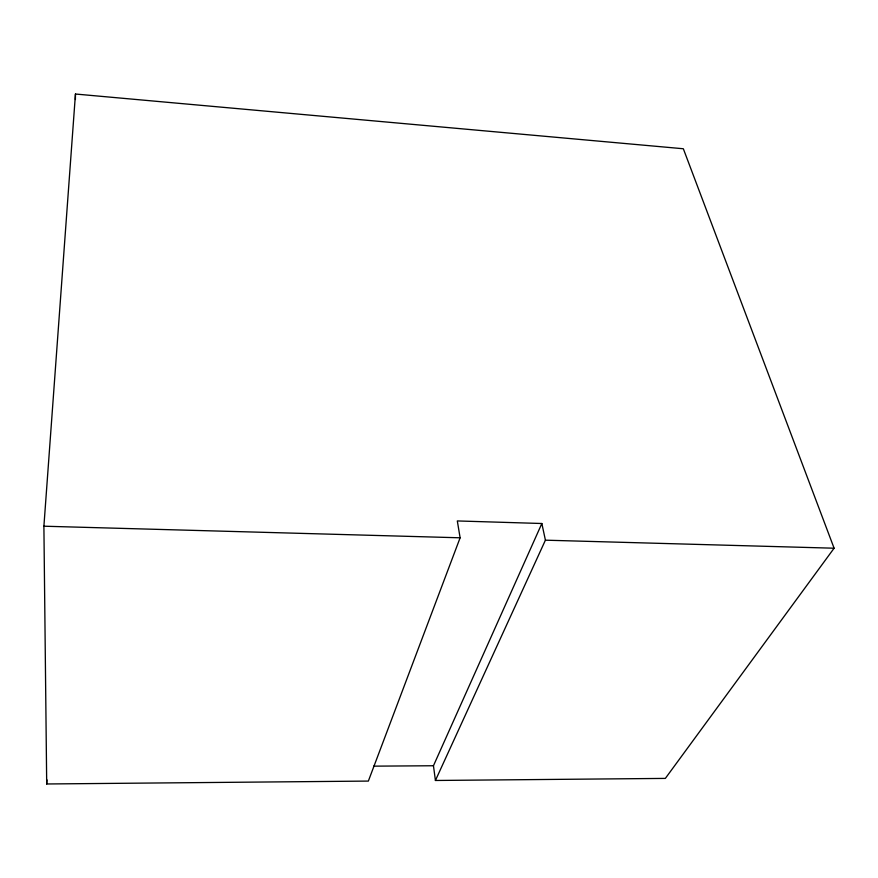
<?xml version="1.0" encoding="UTF-8"?>
<svg xmlns="http://www.w3.org/2000/svg" width="878" height="878" viewBox="0 0 878 878"><rect width="100%" height="100%" fill="white"/><g stroke="black" fill="none" stroke-linecap="round" stroke-linejoin="round"><path stroke-width="1.32" d="M75.398 99.51L75.464 94.023L683.336 148.755L834.1 548.212L665.348 778.402L435.422 780.476L433.458 765.748L541.847 523.507L457.317 520.939L460.116 537.797L368.354 781.08L46.699 783.977L43.9 526.207L75.464 94.023M46.699 783.977L46.962 779.873M435.422 780.476L545.414 540.179L541.847 523.507M373.666 766.154L433.458 765.748M43.9 526.207L460.116 537.797M545.414 540.179L834.1 548.212"/></g></svg>
